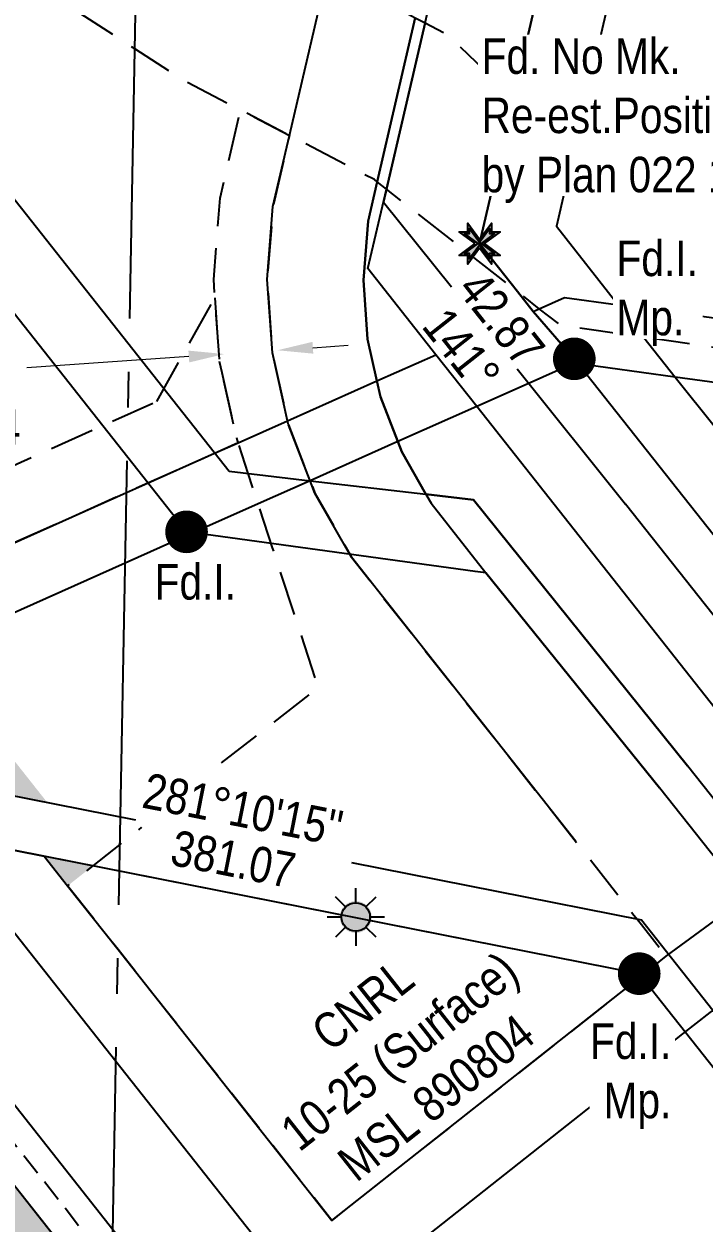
# Model space of a CAD drawing. Extents: x 413456 to 426437, y 6044251 to 6059667.
# Drawn here: x 415145.4 to 415336.8, y 6057391.5 to 6057728.8 of the extents above; entities that cross this region are included whole.
import ezdxf
from ezdxf.enums import TextEntityAlignment as Align

# ---------------------------------------------------------------- set-up
doc = ezdxf.new("R2010")
doc.units = 0
doc.header["$LTSCALE"] = 5
doc.header["$PDSIZE"] = 0.5
for name, pattern in [('foc-ACCESSROAD', [3.75, 2.5, -1.25]), ('foc-QUARTERLINE', [33, 25, -3, 2, -3]), ('UG_PIPE', [1.875, 1.25, -0.625])]:
    doc.linetypes.add(name, pattern=pattern)
doc.layers.get('Defpoints').update_dxf_attribs({"color": 9})
for name, color, linetype in [('AS-PIPE-UG', 44, 'UG_PIPE'), ('C-RW', 13, 'Continuous'), ('F-AR', 190, 'foc-ACCESSROAD'), ('F-RW', 190, 'Continuous'), ('F-WS', 190, 'foc-ACCESSROAD'), ('F-WS-S', 8, 'Continuous'), ('L-BD', 7, 'Continuous'), ('L-MON', 1, 'Continuous'), ('L-MON-T', 1, 'Continuous'), ('L-QSEC', 8, 'foc-QUARTERLINE'), ('P-BUFFER-H 30m', 51, 'Continuous'), ('P-PROPOSED', 10, 'Continuous'), ('P-PROPOSED-H', 21, 'Continuous')]:
    doc.layers.add(name, color=color, linetype=linetype)
doc.layers.add('F-AR-T', color=190, linetype='Continuous', lineweight=9)
doc.layers.add('F-WS-T', color=190, linetype='Continuous', lineweight=9)
doc.styles.add('80CG', font='ARIALN.TTF', dxfattribs={"height": 10})
doc.styles.add('80L', font='ARIALN.TTF', dxfattribs={"height": 10})
doc.styles.get("Standard").update_dxf_attribs({"font": 'ARIALN.TTF'})
doc.dimstyles.new('Compass 5 000', dxfattribs={"dimscale": 5, "dimtxt": 9, "dimasz": 2, "dimexe": 0.2, "dimexo": 0.0625, "dimgap": 0.5, "dimtad": 0, "dimtih": 1, "dimtoh": 1, "dimzin": 0, "dimdsep": 46, "dimtxsty": '80CG', "dimcen": 0.1, "dimse1": 1, "dimse2": 1, "dimclrd": 256, "dimclrt": 256, "dimaunit": 1, "dimadec": 4, "dimazin": 0, "dimtfac": 0.06, "dimtofl": 0, "dimtmove": 0, "dimatfit": 1, "dimfxl": 0.2, "dimtolj": 1, "dimtzin": 0, "dimlwd": -1, "dimarcsym": 0})

# ---------------------------------------------------------------- blocks, each defined once
blk = doc.blocks.new('*D101')
at = {"layer": 'Defpoints', "color": 0, "transparency": 16777216}
for p in [(415216.24, 6057644.32), (415201.28, 6057643.27), (415201.8, 6057635.98)]:
    blk.add_point(p, dxfattribs=at)
at = {"layer": 'F-AR-T', "transparency": 16777216}
for p, q in [((415226.73, 6057637.74), (415236.71, 6057638.44)), ((415191.82, 6057635.27), (415146.23, 6057632.05))]:
    blk.add_line(p, q, dxfattribs=at)
for points in [[(415226.62, 6057639.4), (415226.85, 6057636.08), (415216.76, 6057637.04)], [(415191.7, 6057636.94), (415191.94, 6057633.61), (415201.8, 6057635.98)]]:
    blk.add_solid(points, dxfattribs=at)
at = {"layer": 'F-AR-T', "transparency": 16777216, "insert": (415111.96, 6057632.05), "char_height": 10, "attachment_point": 5, "style": '80CG'}
blk.add_mtext('\\A1;CNRL\\P15.00 A/R\\PMSL 890804', dxfattribs=at)
blk = doc.blocks.new('GAS')
h = blk.add_hatch(color=255)
h.dxf.hatch_style = 1
edge = h.paths.add_edge_path()
edge.add_arc((0, 0), 0.9, 0, 360)
for p, q in [((0, 0.808), (0, 1.616)), ((-0.571, 0.571), (-1.142, 1.142)), ((0.571, 0.571), (1.142, 1.142)), ((-0.808, 0), (-1.616, 0)), ((1.616, 0), (0.808, 0)), ((-0.571, -0.571), (-1.142, -1.142)), ((1.142, -1.142), (0.571, -0.571)), ((0, -0.808), (0, -1.616))]:
    blk.add_line(p, q)
blk.add_circle((0, 0), 0.8)
blk = doc.blocks.new('fdia')
at = {"color": 255, "const_width": 1}
blk.add_lwpolyline([(-0.5, 0, 1), (0.5, 0, 1)], format="xyb", close=True, dxfattribs=at)
blk = doc.blocks.new('Fdiaa')
blk.add_blockref('fdia', (0, 0))
blk = doc.blocks.new('fdib')
at = {"color": 1, "const_width": 1.6}
blk.add_lwpolyline([(-0.4, 0, 1), (0.4, 0, 1)], format="xyb", close=True, dxfattribs=at)
at = {"color": 1}
blk.add_circle((0, 0), 0.8, dxfattribs=at)
blk = doc.blocks.new('Fdibb')
blk.add_blockref('fdib', (0, 0))
blk = doc.blocks.new('fdicc')
for name in ['Fdibb', 'Fdiaa']:
    blk.add_blockref(name, (0, 0))
blk = doc.blocks.new('FDI')
blk.add_blockref('fdicc', (0, 0))
blk = doc.blocks.new('TEMP')
h = blk.add_hatch(color=255)
h.dxf.hatch_style = 1
h.paths.add_polyline_path([(0, 0.251), (-0.666, 1.152), (-0.666, 0.666), (-1.152, 0.666), (-0.251, 0), (-1.152, -0.666), (-0.666, -0.666), (-0.666, -1.152), (0, -0.251), (0.666, -1.152), (0.666, -0.666), (1.152, -0.666), (0.251, 0), (1.152, 0.666), (0.666, 0.666), (0.666, 1.152)])
h.paths.add_polyline_path([(0.566, 0.849), (0.566, 0.566), (0.849, 0.566), (0.083, 0), (0.849, -0.566), (0.566, -0.566), (0.566, -0.849), (0, -0.083), (-0.566, -0.849), (-0.566, -0.566), (-0.849, -0.566), (-0.083, 0), (-0.849, 0.566), (-0.566, 0.566), (-0.566, 0.849), (0, 0.083)], flags=16)
h = blk.add_hatch(color=1)
h.dxf.hatch_style = 1
h.paths.add_polyline_path([(0, 0.083), (-0.566, 0.849), (-0.566, 0.566), (-0.849, 0.566), (-0.083, 0), (-0.849, -0.566), (-0.566, -0.566), (-0.566, -0.849), (0, -0.083), (0.566, -0.849), (0.566, -0.566), (0.849, -0.566), (0.083, 0), (0.849, 0.566), (0.566, 0.566), (0.566, 0.849)])
at = {"color": 1}
for p, q in [((-0.083, 0), (0.083, 0)), ((0, 0.083), (0, -0.083))]:
    blk.add_line(p, q, dxfattribs=at)
at = {"color": 255, "flags": 128}
blk.add_lwpolyline([(-0.251, 0), (-1.152, 0.666), (-0.666, 0.666), (-0.666, 1.152), (0, 0.251), (0.666, 1.152), (0.666, 0.666), (1.152, 0.666), (0.251, 0), (1.152, -0.666), (0.666, -0.666), (0.666, -1.152), (0, -0.251), (-0.666, -1.152), (-0.666, -0.666), (-1.152, -0.666)], close=True, dxfattribs=at)
at = {"color": 1, "flags": 128}
blk.add_lwpolyline([(-0.083, 0), (-0.849, 0.566), (-0.566, 0.566), (-0.566, 0.849), (0, 0.083), (0.566, 0.849), (0.566, 0.566), (0.849, 0.566), (0.083, 0), (0.849, -0.566), (0.566, -0.566), (0.566, -0.849), (0, -0.083), (-0.566, -0.849), (-0.566, -0.566), (-0.849, -0.566)], close=True, dxfattribs=at)

msp = doc.modelspace()

# ---------------------------------------------------------------- hatches: boundary and pattern name
at = {"layer": 'P-BUFFER-H 30m'}
h = msp.add_hatch(color=256, dxfattribs=at)
h.dxf.hatch_style = 1
h.paths.add_polyline_path([(415151.962, 6057509.813), (415118.379, 6057552.349), (415090.134, 6057539.732), (415106.699, 6057518.751)])
h = msp.add_hatch(color=256, dxfattribs=at)
h.dxf.hatch_style = 1
h.paths.add_polyline_path([(415157.724, 6057486.344), (415151.111, 6057494.698), (415164.863, 6057491.982)])
at = {"layer": 'P-PROPOSED-H'}
h = msp.add_hatch(color=256, dxfattribs=at)
h.dxf.hatch_style = 1
h.paths.add_polyline_path([(415779.594, 6057580.194), (415779.205, 6057560.206), (415575.512, 6057564.175), (415573.922, 6057477.758), (415577.599, 6057461.172), (415583.61, 6057448.505), (415610.132, 6057414.924), (415410.489, 6057257.255), (415193.337, 6057305.71), (415062.446, 6057471.452), (414937.147, 6057496.194), (414959.469, 6057609.239), (414934.226, 6057817.44), (414979.899, 6057853.434), (414992.291, 6057837.747), (414955.424, 6057808.693), (414979.698, 6057608.487), (414960.632, 6057511.934), (415073.56, 6057489.634), (415204.623, 6057323.674), (415405.562, 6057278.838), (415582.053, 6057418.222), (415566.52, 6057437.89), (415558.57, 6057454.64), (415553.89, 6057475.75), (415555.892, 6057584.552)])

# ---------------------------------------------------------------- linework, layer by layer
at = {"layer": 'AS-PIPE-UG', "flags": 128}
msp.add_lwpolyline([(414991.69, 6057828.65), (414970.666, 6057813.576), (414968.955, 6057812.019), (414964.909, 6057807.503), (414963.488, 6057803.52), (414963.243, 6057798.604), (414964.005, 6057790.799), (414970.16, 6057745.079), (414986.145, 6057616.9), (414987.463, 6057613.806), (414989.583, 6057609.69), (415007.641, 6057585.471), (415098.695, 6057467.887), (415107.566, 6057458.328), (415153.481, 6057400.224), (415200.095, 6057340.291), (415203.759, 6057336.814), (415207.104, 6057334.236), (415211.789, 6057331.722), (415217.766, 6057329.359), (415228.81, 6057325.576), (415249.612, 6057320.85), (415332.502, 6057301.967), (415405.747, 6057285.681), (415409.339, 6057283.867), (415412.291, 6057281.474), (415414.983, 6057278.405), (415427.948, 6057261.73), (415433.395, 6057254.638), (415439.41, 6057245.793), (415453.45, 6057228.482), (415462.737, 6057217.381), (415473.327, 6057203.719)], dxfattribs=at)
at = {"layer": 'C-RW'}
msp.add_line((415892.357, 6056810.884), (415332.174, 6057520.125), dxfattribs=at)
msp.add_lwpolyline([(413468.105, 6058539.008), (413472.81, 6058542.475), (413497.296, 6058560.516), (413569.548, 6058613.752), (413606.32, 6058640.844), (413736.561, 6058759.342), (413766.657, 6058786.729), (413788.835, 6058806.908), (413816.057, 6058831.681), (414012.329, 6059010.306), (414047.714, 6059004.736), (414048.94, 6059004.543), (414072.297, 6059000.867), (414072.7, 6059000.803), (414099.361, 6058996.608), (414126.406, 6058992.35), (414154.836, 6058987.875), (414158.665, 6058983.043), (414201.109, 6058926.231), (414767.101, 6058168.976, -0.0006318), (414767.131, 6058168.936), (414942.855, 6057932.587), (415203.176, 6057603.01)], format="xyb", dxfattribs=at)
for points in [[(415191.181, 6057585.943), (415001.628, 6057825.926)], [(415332.174, 6057520.125), (415271.974, 6057594.943), (415258.551, 6057596.517), (415251.748, 6057608.431), (415250.627, 6057611.327), (415245.741, 6057623.946), (415244.747, 6057628.394), (415242.11, 6057640.191), (415240.939, 6057656.787), (415242.25, 6057673.371), (415244.821, 6057684.428), (415255.549, 6057730.582)], [(415255.549, 6057730.582), (415244.821, 6057684.428), (415242.25, 6057673.371), (415240.939, 6057656.787), (415242.11, 6057640.191), (415244.747, 6057628.394), (415245.741, 6057623.946), (415250.627, 6057611.327), (415251.748, 6057608.431), (415258.551, 6057596.517), (415259.997, 6057593.983), (415275.45, 6057574.407), (415324.33, 6057513.93)], [(415258.299, 6057729.152), (415246.58, 6057678.737), (415265.722, 6057654.875)], [(415203.176, 6057603.01), (415225.937, 6057600.34), (415258.551, 6057596.517)], [(415258.551, 6057596.517), (415271.974, 6057594.943), (415332.174, 6057520.125)], [(415324.33, 6057513.93), (415275.45, 6057574.407), (415272.446, 6057574.759), (415191.181, 6057585.943)]]:
    msp.add_lwpolyline(points, dxfattribs=at)
at = {"layer": 'F-AR', "flags": 128}
for points in [[(415556.042, 6057613.552), (415517.264, 6057613.555), (415432.685, 6057624.631), (415410.054, 6057627.847), (415319.915, 6057640.658), (415296.517, 6057643.983), (415290.45, 6057648.73), (415284.293, 6057653.546), (415247.428, 6057682.388), (415244.821, 6057684.428), (415244.039, 6057685.04), (415220.14, 6057697.466), (415206.402, 6057704.608), (415190.181, 6057713.043), (415176.649, 6057721.804), (415130.546, 6057751.655), (415051.009, 6057815.157), (415020.628, 6057840.898), (415004.448, 6057854.608), (414942.855, 6057932.587), (414767.116, 6058168.956), (414210.548, 6058913.602)], [(415027.314, 6057898.904), (415057.581, 6057870.017), (415080.279, 6057850.289), (415102.128, 6057832.845), (415110.08, 6057826.496), (415157.298, 6057788.797), (415177.657, 6057775.615), (415213.202, 6057752.601), (415230.827, 6057743.437), (415255.549, 6057730.582), (415258.299, 6057729.152), (415264.683, 6057725.833), (415283.16, 6057708.066), (415299.917, 6057691.953), (415302.672, 6057689.304), (415392.282, 6057676.562), (415414.983, 6057673.333), (415520.609, 6057659.373), (415556.927, 6057659.23)]]:
    msp.add_lwpolyline(points, dxfattribs=at)
at = {"layer": 'F-AR'}
msp.add_lwpolyline([(415080.709, 6057583.931), (415084.705, 6057578.867), (415182.856, 6057622.663), (415199.115, 6057651.81), (415200.391, 6057634.004), (415201.112, 6057630.809), (415205.444, 6057611.618), (415205.664, 6057610.949), (415078.652, 6057554.275), (415065.718, 6057570.654), (415020.453, 6057579.593), (414589.877, 6057664.626), (414615.053, 6057792.107), (414634.665, 6057788.234), (414616.267, 6057695.074), (414628.072, 6057677.46), (415024.326, 6057599.206), (415076.837, 6057588.836), (415080.709, 6057583.931)], dxfattribs=at)
at = {"layer": 'F-RW'}
for p, q in [((415415.485, 6057488.797), (415300.302, 6057634.629)), ((414528.663, 6057617.61), (415318.472, 6057461.65)), ((414979.698, 6057608.487), (415204.623, 6057323.674))]:
    msp.add_line(p, q, dxfattribs=at)
for points in [[(414766.918, 6058552.699), (414829.865, 6058496.662), (414870.152, 6058397.784), (415053.458, 6058208.708), (415182.786, 6058049.438), (415211.382, 6058014.221), (415219.025, 6057999.004), (415223.589, 6057989.918), (415244.81, 6057947.672), (415251.62, 6057939.282), (415264.574, 6057923.318), (415297.329, 6057882.965), (415312.851, 6057851.221), (415320.79, 6057816.77), (415320.68, 6057781.657), (415299.917, 6057691.953), (415295.277, 6057671.908), (415312.661, 6057649.859), (415319.915, 6057640.658), (415328.726, 6057629.481), (415410.442, 6057527.486)], [(415300.302, 6057634.629), (415288.706, 6057647.954), (415284.293, 6057653.546), (415273.639, 6057667.047), (415283.16, 6057708.066), (415300.744, 6057783.833), (415300.788, 6057814.51), (415293.878, 6057844.496), (415280.365, 6057872.131), (415238.368, 6057923.876), (415235.93, 6057926.88), (415227.914, 6057936.754), (415207.572, 6057977.251), (415203.013, 6057986.327), (415194.487, 6058003.302), (415182.205, 6058018.427), (415038.487, 6058195.419), (414859.481, 6058380.059), (414853.1, 6058386.641), (414813.29, 6058484.689), (414750.377, 6058541.472)], [(415038.487, 6058195.419), (415182.205, 6058018.427), (415194.487, 6058003.302), (415203.013, 6057986.327), (415207.572, 6057977.251), (415227.914, 6057936.754), (415235.93, 6057926.88), (415238.368, 6057923.876), (415280.365, 6057872.131), (415293.878, 6057844.496), (415300.788, 6057814.51), (415300.744, 6057783.833), (415283.16, 6057708.066), (415273.639, 6057667.047), (415284.293, 6057653.546), (415288.706, 6057647.954), (415300.302, 6057634.629)], [(416128.912, 6056536.766), (415990.078, 6056712.64), (415960.603, 6056749.973), (415676.223, 6057110.233), (415382.375, 6057482.483), (415369.815, 6057498.397), (415272.883, 6057621.209), (415261.363, 6057635.79), (415242.233, 6057660.04), (415247.428, 6057682.388), (415258.299, 6057729.152), (415271.769, 6057787.102), (415271.787, 6057811.228), (415266.364, 6057834.757), (415255.807, 6057856.433), (415213.19, 6057908.907), (415203.439, 6057920.919), (415201.635, 6057924.659), (415184.382, 6057958.875), (415181.207, 6057965.18), (415179.812, 6057967.959), (415176.284, 6057974.984), (415014.456, 6058174.156)], [(415300.744, 6057498.806), (415251.188, 6057561.584), (415237.559, 6057578.849), (415227.306, 6057596.806), (415225.937, 6057600.34), (415219.841, 6057616.088), (415219.588, 6057617.208), (415215.329, 6057636.277), (415213.872, 6057656.902), (415215.503, 6057677.514), (415220.14, 6057697.466), (415230.827, 6057743.437)], [(414254.15, 6057701.779), (414353.796, 6057682.087), (414364.817, 6057679.8), (414363.705, 6057674.955), (414383.754, 6057671.038), (414534.085, 6057645.068), (415049.043, 6057543.381), (415078.652, 6057554.275), (415174.312, 6057597.018), (415179.387, 6057599.286), (415198.231, 6057607.686), (415205.701, 6057611.014), (415219.588, 6057617.208), (415244.747, 6057628.394), (415261.363, 6057635.79)], [(415516.479, 6057605.315), (415436.242, 6057614.845), (415413.676, 6057617.917), (415328.726, 6057629.482), (415300.23, 6057633.362), (415286.998, 6057627.508), (415272.883, 6057621.209), (415250.627, 6057611.327), (415225.937, 6057600.34), (415211.325, 6057593.835), (415190.867, 6057584.734), (415173.94, 6057577.169), (415090.134, 6057539.732), (415080.934, 6057535.622), (415061.432, 6057527.689), (414531.568, 6057632.319), (414383.5, 6057657.615), (414353.446, 6057663.574), (414348.012, 6057664.653), (414349.127, 6057669.598), (414253.898, 6057688.452)], [(414253.898, 6057688.452), (414349.127, 6057669.598), (414348.012, 6057664.653), (414353.446, 6057663.574), (414383.5, 6057657.615), (414531.568, 6057632.319), (415176.85, 6057504.898)], [(414253.513, 6057668.099), (414353.158, 6057648.345), (414383.212, 6057642.387), (414528.663, 6057617.61), (415151.111, 6057494.698), (415157.724, 6057486.344), (415171.903, 6057468.39), (415232.068, 6057392.214), (415318.395, 6057460.314), (415326.198, 6057466.559), (415347.959, 6057482.543), (415356.021, 6057488.465), (415369.815, 6057498.397), (415393.381, 6057515.364), (415409.5, 6057526.99), (415439.062, 6057548.294), (415456.001, 6057560.468), (415516.479, 6057605.315)], [(415318.577, 6057461.629), (414528.663, 6057617.61), (414383.212, 6057642.387), (414353.158, 6057648.345), (414253.513, 6057668.099)], [(415288.706, 6057647.954), (415290.45, 6057648.73), (415297.593, 6057651.91), (415312.662, 6057649.861), (415406.681, 6057637.092), (415429.271, 6057634.026), (415516.795, 6057623.304), (415885.653, 6057616.823)], [(415284.24, 6057631.791), (415314.754, 6057593.754)], [(415523.912, 6057585.175), (415463.144, 6057540.831), (415446.253, 6057528.628), (415422.036, 6057511.134), (415405.915, 6057499.488), (415382.375, 6057482.483), (415368.6, 6057472.531), (415360.487, 6057466.671), (415338.414, 6057450.742), (415330.74, 6057444.671), (415228.77, 6057364.136), (415171.314, 6057436.909), (415140.002, 6057476.514), (414795.347, 6057544.572)], [(415237.626, 6057492.897), (415319.261, 6057476.777), (415863.345, 6056787.918)]]:
    msp.add_lwpolyline(points, dxfattribs=at)
at = {"layer": 'F-WS', "flags": 128}
msp.add_lwpolyline([(415201.005, 6057520.927), (415228.322, 6057542.102), (415215.395, 6057581.448), (415211.325, 6057593.836), (415208.517, 6057602.383), (415205.701, 6057611.011), (415205.454, 6057611.705), (415204.953, 6057613.921), (415200.446, 6057634.102), (415198.831, 6057656.966), (415200.64, 6057679.817), (415206.402, 6057704.608), (415220.14, 6057697.466), (415215.503, 6057677.514), (415213.872, 6057656.902), (415215.329, 6057636.277), (415219.588, 6057617.208), (415219.841, 6057616.088), (415225.937, 6057600.34), (415227.306, 6057596.806), (415237.559, 6057578.849), (415251.188, 6057561.584), (415317.078, 6057478.114), (415318.075, 6057476.851), (415319.206, 6057475.419), (415325.54, 6057467.394), (415326.199, 6057466.56), (415318.392, 6057460.318), (415232.068, 6057392.214), (415171.903, 6057468.39), (415157.724, 6057486.344), (415162.957, 6057490.477), (415172.457, 6057497.98), (415178.476, 6057502.733), (415177.613, 6057502.051)], dxfattribs=at)
at = {"layer": 'L-QSEC'}
msp.add_line((415165.959, 6057151.022), (415180.457, 6057925.111), dxfattribs=at)

# ---------------------------------------------------------------- block references
at = {"layer": 'F-WS-S', "xscale": 4.999999999999853, "yscale": 4.999999999999853, "zscale": 4.999999999999853}
msp.add_blockref('GAS', (415238.802, 6057477.567), dxfattribs=at)
at = {"layer": 'L-MON'}
for name, p, xscale, yscale, zscale in [('TEMP', (415273.639, 6057667.047), 4.999999999999941, 4.999999999999941, 4.999999999999941), ('FDI', (415300.302, 6057634.629), 4.999999999999883, 4.999999999999883, 4.999999999999883)]:
    msp.add_blockref(name, p, dxfattribs=dict(at, xscale=xscale, yscale=yscale, zscale=zscale))
at = {"layer": 'L-MON', "color": 3, "xscale": 4.999999999999877, "yscale": 4.999999999999877, "zscale": 4.999999999999877}
for p in [(415191.181, 6057585.943), (415318.577, 6057461.629)]:
    msp.add_blockref('FDI', p, dxfattribs=at)

# ---------------------------------------------------------------- texts
at = {"layer": 'F-WS-T', "insert": (415251.109, 6057439.771), "char_height": 10, "attachment_point": 5, "rotation": 38.27145, "style": '80CG'}
msp.add_mtext('\\A1;CNRL\\P10-25 (Surface)\\PMSL 890804', dxfattribs=at)
at = {"layer": 'L-BD'}
for s, height, rotation, p in [('42.87', 10, 308.29368, (415279.835, 6057645.927)), ('141°', 10, 308.29368, (415268.651, 6057637.096)), ("281°10'15''", 9.99564, 348.82975, (415207.087, 6057507.843)), ('381.07', 9.9956, 348.82975, (415204.327, 6057493.869))]:
    msp.add_text(s, height=height, rotation=rotation, dxfattribs=at).set_placement(p, align=Align.MIDDLE_CENTER)
at = {"layer": 'L-MON-T', "insert": (415183.074, 6057576.887), "char_height": 9.99564, "attachment_point": 1, "style": '80L'}
msp.add_mtext_dynamic_manual_height_columns('\\pxqr;Fd.I.', width=22.02483, gutter_width=49.956, heights=[0], dxfattribs=at)

# ---------------------------------------------------------------- dimensions: what is measured, and where the dimension line sits
at = {"layer": 'F-AR-T'}
dim = msp.add_linear_dim(base=(415201.796, 6057635.979), p1=(415216.243, 6057644.323), p2=(415201.281, 6057643.266), angle=184.03996, text='CNRL\\P15.00 A/R\\PMSL 890804', dimstyle='Compass 5 000', dxfattribs=at)
dim.commit()
dim.dimension.update_dxf_attribs({"geometry": '*D101', "text_midpoint": (415111.957, 6057632.054), "dimtype": 161})

# ---------------------------------------------------------------- next in the draw order: texts
at = {"layer": 'L-MON-T', "insert": (415305.603, 6057447.615), "char_height": 9.99564, "attachment_point": 1, "style": '80L', "bg_fill": 3, "box_fill_scale": 1.1, "bg_fill_color": 256, "bg_fill_transparency": 0}
msp.add_mtext_dynamic_manual_height_columns('\\pxqr;Fd.I.\\PMp.', width=22.02483, gutter_width=49.956, heights=[0], dxfattribs=at)

# ---------------------------------------------------------------- next in the draw order: linework, layer by layer
at = {"layer": 'C-RW'}
msp.add_line((415469.038, 6057330.716), (415324.33, 6057513.93), dxfattribs=at)
at = {"layer": 'F-RW'}
for p, q in [((415451.762, 6057420.29), (415314.754, 6057593.754)), ((415855.501, 6056781.723), (415318.472, 6057461.65))]:
    msp.add_line(p, q, dxfattribs=at)
for points in [[(415432.591, 6057317.165), (415228.77, 6057364.136), (415171.314, 6057436.909), (415141.819, 6057474.233), (415122.881, 6057498.254), (415108.645, 6057516.286), (415090.134, 6057539.732), (415078.652, 6057554.275), (415065.722, 6057570.653), (414539.894, 6057674.486), (414396.325, 6057702.952), (414385.514, 6057713.251), (414354.894, 6057740.156), (414268.588, 6057822.716), (414257.647, 6057833.182), (414138.769, 6057946.892), (413567.255, 6058493.596)], [(414994.076, 6057614.474), (415061.863, 6057527.144), (415063.521, 6057525.043), (415077.757, 6057507.011), (415096.75, 6057482.954), (415170.429, 6057389.634), (415211.838, 6057337.185), (415414.186, 6057290.561), (415554.459, 6057112.8), (415831.12, 6056762.226)]]:
    msp.add_lwpolyline(points, dxfattribs=at)

# ---------------------------------------------------------------- next in the draw order: texts
at = {"layer": 'L-MON-T', "attachment_point": 1, "style": '80L', "bg_fill": 3, "box_fill_scale": 1.1, "bg_fill_color": 256, "bg_fill_transparency": 0}
for s, width, insert, char_height in [('Fd. No Mk.\\PRe-est.Position by Plan 022 1872', 90.83029, (415274.219, 6057724.799), 9.99564), ('Fd.I.\\PMp.', 23.26026, (415312.172, 6057667.904), 9.9956)]:
    msp.add_mtext_dynamic_manual_height_columns(s, width=width, gutter_width=49.935, heights=[0], dxfattribs=dict(at, insert=insert, char_height=char_height))

# ---------------------------------------------------------------- next in the draw order: linework, layer by layer
at = {"layer": 'P-PROPOSED'}
msp.add_lwpolyline([(415410.489, 6057257.255), (415193.337, 6057305.71), (415062.446, 6057471.452), (414937.147, 6057496.194), (414959.469, 6057609.239), (414934.226, 6057817.44), (414979.899, 6057853.434), (414992.291, 6057837.747), (414955.424, 6057808.693), (414979.698, 6057608.487), (414960.632, 6057511.934), (415073.56, 6057489.634), (415204.623, 6057323.674), (415405.562, 6057278.838)], dxfattribs=at)

doc.saveas('drawing.dxf')
